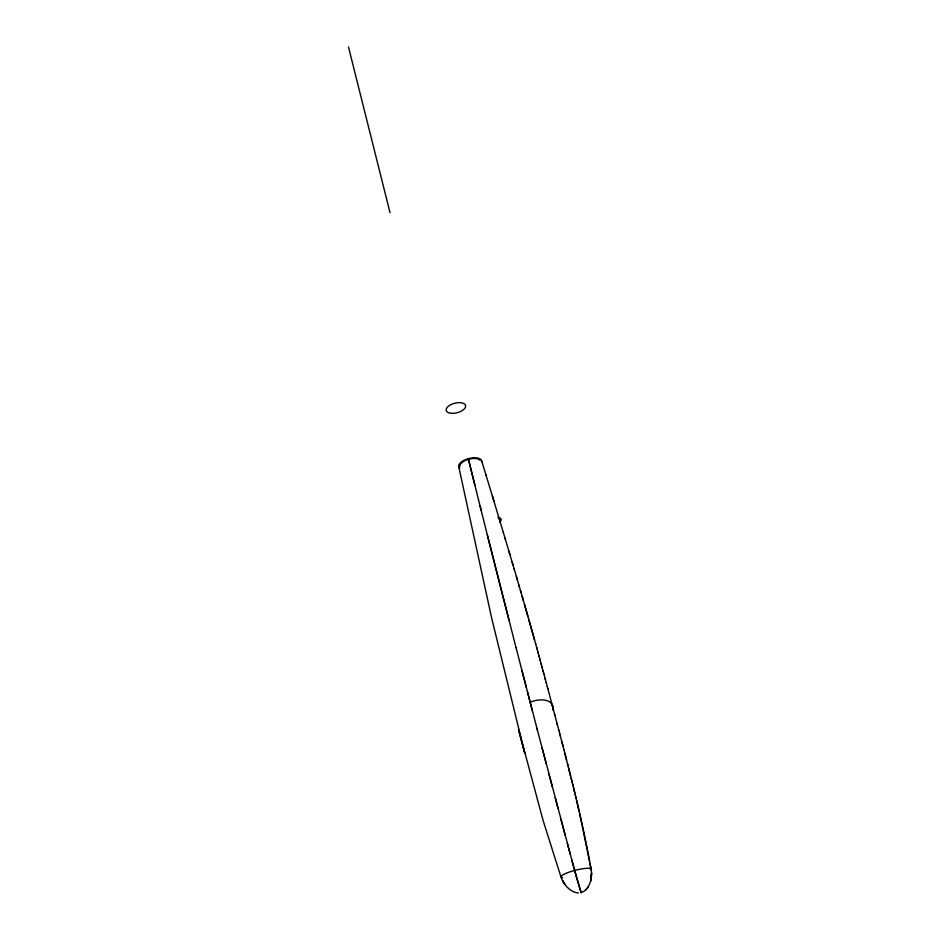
<?xml version="1.0" encoding="UTF-8"?>
<svg xmlns="http://www.w3.org/2000/svg" width="940" height="940" viewBox="0 0 940 940"><rect width="100%" height="100%" fill="white"/><g stroke="black" fill="none" stroke-linecap="round" stroke-linejoin="round"><path stroke-width="1.41" d="M581.214 892.53C588.922 890.427 592.729 878.641 591.295 870.475M553.202 710.476C554.389 697.633 538.338 698.596 530.172 702.309M585.972 889.757L587.911 887.325M589.462 868.349L590.755 868.713M578.429 893C570.322 892.225 564.376 885.292 561.403 878.16M581.167 892.695L576.772 878.465M581.038 892.542L571.661 859.642M560.98 877.032L543.062 820.338L522.405 743.47M481.597 460.6L486.203 475.722M485.874 474.63L493.97 501.326M492.349 495.968L499.457 519.562M503.288 532.334L505.497 539.736M498.893 517.67L503.417 532.745M505.003 538.056L509.938 554.671M512.981 564.952L508.987 551.439M514.11 568.782L519.432 586.96M512.171 562.191L514.403 569.758M516.365 576.479L517.505 580.344M520.396 590.273L523.357 600.484M518.868 585.033L521.113 592.74M522.17 596.371L527.845 616.111M524.579 604.726L534.566 639.905M528.914 619.86L535.683 643.912M535.577 643.559L538.291 653.347M536.693 647.554L537.093 649M576.643 878.031L575.433 873.601M539.019 655.991L542.345 668.187M537.903 651.949L539.09 656.249M541.076 663.534L541.475 665.003M539.877 659.163L540.277 660.62M575.303 873.154L536.952 728.371M543.062 670.866L543.461 672.335M541.875 666.46L544.002 674.332M545.047 678.234L545.447 679.702M543.861 673.804L546.234 682.663M570.216 854.237L567.313 843.427M547.303 686.682L547.867 688.797M546.199 682.558L547.327 686.752M565.163 835.343L560.875 819.245M552.262 705.388L554.941 715.481M553.378 709.594L547.856 688.75M555.223 797.919L558.031 808.553M518.516 729.452L524.555 752.2M558.877 730.392L559.782 733.858M557.056 723.483L558.924 730.568M554.482 713.777L557.444 724.975M548.96 774.172L552.426 787.332M560.24 735.597L562.978 746.055M559.664 733.388L560.393 736.196M542.121 748.146L546.211 763.715M563.906 749.65L561.873 741.836M527.399 691.605L532.416 710.957M537.386 730.027L516.037 647.636M518.904 730.862L524.79 753.504M564.799 753.069L566.609 760.119M563.883 749.556L574.822 792.949M521.923 670.479L526.294 687.363M516.107 647.918L487.308 534.837M567.513 763.656L568.042 765.736M521.688 740.65L491.561 617.639L458.814 466.98M568.571 767.816L570.686 776.182M480.105 506.155L487.884 537.139A877.984 23.253 74.9 0 0 508.951 620.024M348.481 47L390.029 212.699M571.203 778.273L572.178 782.162M481.139 510.314L468.308 458.708A11.844 5.37 -14.4 0 1 481.656 462.116M572.625 783.96L573.059 785.746M573.494 787.509L575.362 795.193M575.691 796.568L576.138 798.389M575.256 794.758L582.072 824.028M576.572 800.198L579.146 811.161M579.569 812.994L591.06 869.03L590.05 863.331M582.471 825.872L586.043 842.593M586.419 844.473L587.183 848.232M587.547 850.113L589.709 861.44M581.108 891.614L581.202 892.354L581.085 891.484M459.942 465.97A10.528 4.77 -14.4 0 1 468.52 459.272A10.528 4.77 -14.4 0 1 479.999 460.341M497.93 517.27A9.6 3.971 -14.5 0 1 499.692 522.194M459.801 468.238A11.844 5.37 -14.4 0 1 468.308 458.697A823.193 22.431 74.9 0 0 474.923 485.381M562.614 877.655A15.581 2.808 -14.4 0 1 574.011 870.628A15.581 2.808 -14.4 0 1 590.766 869.958M591.519 873.272L590.661 880.991L591.519 873.366M564.729 884.223L562.578 880.721L564.729 884.223M451.835 413.341A9.999 4.912 -14.4 0 0 465.606 405.645A9.999 4.912 -14.4 0 0 450.213 404.987A9.999 4.912 -14.4 0 0 451.835 413.341"/></g></svg>
